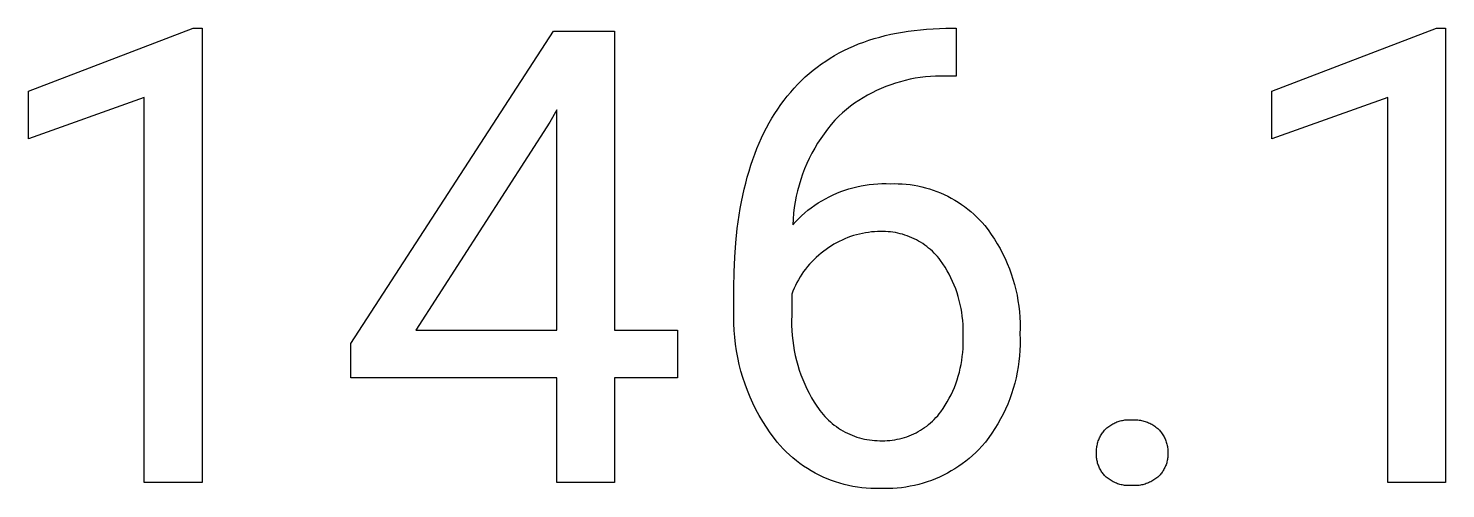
# Model space of a CAD drawing. Header units: millimetres. Extents: x -658 to 2773, y 81 to 2478.
# Drawn here: x 2230.9 to 2324.5, y 230.9 to 261.4 of the extents above; entities that cross this region are included whole.
import ezdxf

# ---------------------------------------------------------------- set-up
doc = ezdxf.new("R2010")
doc.units = ezdxf.units.MM
doc.header["$MEASUREMENT"] = 0
doc.layers.add('Domyślny', color=7, linetype='Continuous', true_color=0x000000)

msp = doc.modelspace()

# ---------------------------------------------------------------- linework, layer by layer
at = {"layer": 'Domyślny'}
for p, q in [((2230.899, 257.207), (2241.776, 261.352)), ((2241.776, 261.352), (2242.371, 261.352)), ((2242.371, 261.352), (2242.371, 231.352)), ((2252.181, 240.539), (2265.565, 261.154)), ((2265.565, 261.154), (2269.608, 261.154)), ((2269.608, 261.154), (2269.608, 241.417)), ((2288.221, 261.034), (2288.605, 261.103)), ((2288.605, 261.103), (2288.997, 261.163)), ((2288.997, 261.163), (2289.395, 261.216)), ((2289.395, 261.216), (2289.799, 261.259)), ((2289.799, 261.259), (2290.21, 261.295)), ((2290.21, 261.295), (2290.629, 261.322)), ((2290.629, 261.322), (2291.053, 261.341)), ((2291.053, 261.341), (2291.485, 261.352)), ((2291.485, 261.352), (2292.163, 261.352)), ((2292.163, 261.352), (2292.163, 258.194)), ((2313.004, 257.207), (2323.881, 261.352)), ((2323.881, 261.352), (2324.476, 261.352)), ((2324.476, 261.352), (2324.476, 231.352)), ((2285.063, 260.038), (2285.387, 260.182)), ((2285.387, 260.182), (2285.718, 260.318)), ((2285.718, 260.318), (2286.055, 260.445)), ((2286.055, 260.445), (2286.399, 260.564)), ((2286.399, 260.564), (2286.75, 260.675)), ((2286.75, 260.675), (2287.108, 260.777)), ((2287.108, 260.777), (2287.472, 260.871)), ((2287.472, 260.871), (2287.843, 260.957)), ((2287.843, 260.957), (2288.221, 261.034)), ((2283.543, 259.193), (2283.834, 259.379)), ((2283.834, 259.379), (2284.131, 259.556)), ((2284.131, 259.556), (2284.435, 259.725)), ((2284.435, 259.725), (2284.745, 259.886)), ((2284.745, 259.886), (2285.063, 260.038)), ((2282.191, 258.139), (2282.448, 258.367)), ((2282.448, 258.367), (2282.712, 258.586)), ((2282.712, 258.586), (2282.982, 258.796)), ((2282.982, 258.796), (2283.259, 258.999)), ((2283.259, 258.999), (2283.543, 259.193)), ((2281.231, 257.146), (2281.461, 257.407)), ((2281.461, 257.407), (2281.698, 257.659)), ((2281.698, 257.659), (2281.941, 257.903)), ((2281.941, 257.903), (2282.191, 258.139)), ((2287.209, 257.379), (2286.903, 257.241)), ((2287.52, 257.507), (2287.209, 257.379)), ((2287.835, 257.625), (2287.52, 257.507)), ((2288.153, 257.732), (2287.835, 257.625)), ((2288.475, 257.828), (2288.153, 257.732)), ((2288.8, 257.913), (2288.475, 257.828)), ((2289.128, 257.987), (2288.8, 257.913)), ((2289.458, 258.05), (2289.128, 257.987)), ((2289.79, 258.103), (2289.458, 258.05)), ((2290.124, 258.143), (2289.79, 258.103)), ((2290.459, 258.173), (2290.124, 258.143)), ((2290.794, 258.191), (2290.459, 258.173)), ((2291.13, 258.198), (2290.794, 258.191)), ((2291.466, 258.194), (2291.13, 258.198)), ((2292.163, 258.194), (2291.466, 258.194)), ((2230.899, 254.049), (2230.899, 257.207)), ((2238.553, 256.775), (2230.899, 254.049)), ((2238.553, 231.352), (2238.553, 256.775)), ((2280.581, 256.315), (2280.791, 256.6)), ((2280.791, 256.6), (2281.007, 256.877)), ((2281.007, 256.877), (2281.231, 257.146)), ((2285.73, 256.586), (2285.451, 256.399)), ((2286.015, 256.765), (2285.73, 256.586)), ((2286.305, 256.933), (2286.015, 256.765)), ((2286.602, 257.092), (2286.305, 256.933)), ((2286.903, 257.241), (2286.602, 257.092)), ((2313.004, 254.049), (2313.004, 257.207)), ((2320.658, 256.775), (2313.004, 254.049)), ((2320.658, 231.352), (2320.658, 256.775)), ((2265.79, 255.976), (2265.337, 255.162)), ((2265.79, 241.417), (2265.79, 255.976)), ((2279.993, 255.415), (2280.182, 255.723)), ((2280.182, 255.723), (2280.378, 256.023)), ((2280.378, 256.023), (2280.581, 256.315)), ((2284.404, 255.557), (2284.147, 255.278)), ((2284.655, 255.781), (2284.404, 255.557)), ((2284.913, 255.995), (2284.655, 255.781)), ((2285.179, 256.202), (2284.913, 255.995)), ((2285.451, 256.399), (2285.179, 256.202)), ((2265.337, 255.162), (2256.492, 241.417)), ((2279.467, 254.447), (2279.636, 254.777)), ((2279.636, 254.777), (2279.811, 255.1)), ((2279.811, 255.1), (2279.993, 255.415)), ((2283.661, 254.695), (2283.434, 254.391)), ((2283.899, 254.991), (2283.661, 254.695)), ((2284.147, 255.278), (2283.899, 254.991)), ((2279.003, 253.41), (2279.151, 253.763)), ((2279.151, 253.763), (2279.306, 254.109)), ((2279.306, 254.109), (2279.467, 254.447)), ((2283.011, 253.761), (2282.817, 253.435)), ((2283.217, 254.08), (2283.011, 253.761)), ((2283.434, 254.391), (2283.217, 254.08)), ((2278.601, 252.304), (2278.728, 252.68)), ((2278.728, 252.68), (2278.862, 253.049)), ((2278.862, 253.049), (2279.003, 253.41)), ((2282.462, 252.764), (2282.302, 252.42)), ((2282.633, 253.103), (2282.462, 252.764)), ((2282.817, 253.435), (2282.633, 253.103)), ((2278.367, 251.529), (2278.481, 251.92)), ((2278.481, 251.92), (2278.601, 252.304)), ((2282.154, 252.071), (2282.018, 251.716)), ((2282.302, 252.42), (2282.154, 252.071)), ((2278.161, 250.723), (2278.26, 251.13)), ((2278.26, 251.13), (2278.367, 251.529)), ((2281.784, 250.995), (2281.686, 250.628)), ((2281.895, 251.358), (2281.784, 250.995)), ((2282.018, 251.716), (2281.895, 251.358)), ((2285.066, 250.748), (2285.333, 250.824)), ((2285.333, 250.824), (2285.603, 250.891)), ((2285.603, 250.891), (2285.875, 250.949)), ((2285.875, 250.949), (2286.149, 250.997)), ((2286.149, 250.997), (2286.424, 251.036)), ((2286.424, 251.036), (2286.701, 251.066)), ((2286.701, 251.066), (2286.978, 251.086)), ((2286.978, 251.086), (2287.256, 251.096)), ((2287.256, 251.096), (2287.534, 251.097)), ((2287.534, 251.097), (2287.812, 251.089)), ((2287.812, 251.089), (2288.073, 251.094)), ((2288.073, 251.094), (2288.334, 251.091)), ((2288.334, 251.091), (2288.596, 251.079)), ((2288.596, 251.079), (2288.856, 251.058)), ((2288.856, 251.058), (2289.116, 251.028)), ((2289.116, 251.028), (2289.374, 250.99)), ((2289.374, 250.99), (2289.631, 250.943)), ((2289.631, 250.943), (2289.887, 250.887)), ((2289.887, 250.887), (2290.14, 250.823)), ((2290.14, 250.823), (2290.391, 250.75)), ((2277.903, 249.457), (2277.982, 249.887)), ((2277.982, 249.887), (2278.068, 250.309)), ((2278.068, 250.309), (2278.161, 250.723)), ((2281.528, 249.886), (2281.468, 249.511)), ((2281.6, 250.258), (2281.528, 249.886)), ((2281.686, 250.628), (2281.6, 250.258)), ((2283.053, 249.818), (2283.289, 249.964)), ((2283.289, 249.964), (2283.531, 250.102)), ((2283.531, 250.102), (2283.777, 250.231)), ((2283.777, 250.231), (2284.027, 250.352)), ((2284.027, 250.352), (2284.282, 250.464)), ((2284.282, 250.464), (2284.54, 250.568)), ((2284.54, 250.568), (2284.801, 250.662)), ((2284.801, 250.662), (2285.066, 250.748)), ((2290.391, 250.75), (2290.639, 250.668)), ((2290.639, 250.668), (2290.885, 250.579)), ((2290.885, 250.579), (2291.127, 250.481)), ((2291.127, 250.481), (2291.366, 250.375)), ((2291.366, 250.375), (2291.601, 250.261)), ((2291.601, 250.261), (2291.832, 250.139)), ((2291.832, 250.139), (2292.059, 250.009)), ((2292.059, 250.009), (2292.282, 249.872)), ((2292.282, 249.872), (2292.499, 249.727)), ((2277.707, 248.123), (2277.831, 249.02)), ((2277.831, 249.02), (2277.903, 249.457)), ((2281.421, 249.135), (2281.387, 248.757)), ((2281.468, 249.511), (2281.421, 249.135)), ((2281.75, 248.78), (2281.952, 248.972)), ((2281.952, 248.972), (2282.16, 249.156)), ((2282.16, 249.156), (2282.374, 249.333)), ((2282.374, 249.333), (2282.595, 249.502)), ((2282.595, 249.502), (2282.821, 249.664)), ((2282.821, 249.664), (2283.053, 249.818)), ((2292.499, 249.727), (2292.712, 249.575)), ((2292.712, 249.575), (2292.919, 249.416)), ((2292.919, 249.416), (2293.121, 249.249)), ((2293.121, 249.249), (2293.317, 249.077)), ((2293.317, 249.077), (2293.507, 248.897)), ((2277.611, 247.196), (2277.707, 248.123)), ((2281.387, 248.757), (2281.367, 248.378)), ((2281.367, 248.378), (2281.555, 248.582)), ((2281.555, 248.582), (2281.75, 248.78)), ((2293.507, 248.897), (2293.691, 248.712)), ((2293.691, 248.712), (2293.869, 248.52)), ((2293.869, 248.52), (2294.04, 248.322)), ((2294.04, 248.322), (2294.263, 248.033)), ((2294.263, 248.033), (2294.476, 247.736)), ((2277.542, 246.238), (2277.611, 247.196)), ((2284.088, 247.087), (2283.916, 246.98)), ((2284.264, 247.187), (2284.088, 247.087)), ((2284.443, 247.281), (2284.264, 247.187)), ((2284.625, 247.37), (2284.443, 247.281)), ((2284.81, 247.452), (2284.625, 247.37)), ((2284.997, 247.528), (2284.81, 247.452)), ((2285.187, 247.597), (2284.997, 247.528)), ((2285.379, 247.661), (2285.187, 247.597)), ((2285.574, 247.717), (2285.379, 247.661)), ((2285.77, 247.767), (2285.574, 247.717)), ((2285.967, 247.811), (2285.77, 247.767)), ((2286.166, 247.848), (2285.967, 247.811)), ((2286.366, 247.878), (2286.166, 247.848)), ((2286.567, 247.901), (2286.366, 247.878)), ((2286.769, 247.918), (2286.567, 247.901)), ((2286.971, 247.928), (2286.769, 247.918)), ((2287.173, 247.931), (2286.971, 247.928)), ((2287.336, 247.933), (2287.173, 247.931)), ((2287.499, 247.929), (2287.336, 247.933)), ((2287.662, 247.92), (2287.499, 247.929)), ((2287.824, 247.905), (2287.662, 247.92)), ((2287.986, 247.884), (2287.824, 247.905)), ((2288.147, 247.858), (2287.986, 247.884)), ((2288.307, 247.827), (2288.147, 247.858)), ((2288.466, 247.79), (2288.307, 247.827)), ((2288.623, 247.748), (2288.466, 247.79)), ((2288.779, 247.7), (2288.623, 247.748)), ((2288.933, 247.647), (2288.779, 247.7)), ((2289.085, 247.589), (2288.933, 247.647)), ((2289.236, 247.526), (2289.085, 247.589)), ((2289.383, 247.457), (2289.236, 247.526)), ((2289.529, 247.384), (2289.383, 247.457)), ((2289.672, 247.305), (2289.529, 247.384)), ((2289.812, 247.222), (2289.672, 247.305)), ((2289.949, 247.134), (2289.812, 247.222)), ((2290.083, 247.041), (2289.949, 247.134)), ((2294.476, 247.736), (2294.679, 247.431)), ((2294.679, 247.431), (2294.871, 247.12)), ((2294.871, 247.12), (2295.053, 246.803)), ((2277.501, 245.249), (2277.542, 246.238)), ((2282.924, 246.226), (2282.772, 246.08)), ((2283.082, 246.365), (2282.924, 246.226)), ((2283.244, 246.5), (2283.082, 246.365)), ((2283.411, 246.628), (2283.244, 246.5)), ((2283.582, 246.751), (2283.411, 246.628)), ((2283.747, 246.869), (2283.582, 246.751)), ((2283.916, 246.98), (2283.747, 246.869)), ((2290.214, 246.944), (2290.083, 247.041)), ((2290.341, 246.842), (2290.214, 246.944)), ((2290.465, 246.736), (2290.341, 246.842)), ((2290.585, 246.626), (2290.465, 246.736)), ((2290.701, 246.512), (2290.585, 246.626)), ((2290.814, 246.394), (2290.701, 246.512)), ((2290.922, 246.272), (2290.814, 246.394)), ((2291.026, 246.146), (2290.922, 246.272)), ((2291.125, 246.017), (2291.026, 246.146)), ((2295.053, 246.803), (2295.224, 246.48)), ((2295.224, 246.48), (2295.383, 246.151)), ((2295.383, 246.151), (2295.532, 245.817)), ((2277.487, 244.23), (2277.501, 245.249)), ((2282.088, 245.281), (2281.968, 245.108)), ((2282.213, 245.45), (2282.088, 245.281)), ((2282.345, 245.615), (2282.213, 245.45)), ((2282.482, 245.775), (2282.345, 245.615)), ((2282.624, 245.93), (2282.482, 245.775)), ((2282.772, 246.08), (2282.624, 245.93)), ((2291.278, 245.798), (2291.125, 246.017)), ((2291.422, 245.574), (2291.278, 245.798)), ((2291.559, 245.346), (2291.422, 245.574)), ((2291.689, 245.113), (2291.559, 245.346)), ((2295.532, 245.817), (2295.669, 245.478)), ((2295.669, 245.478), (2295.794, 245.134)), ((2281.55, 244.377), (2281.462, 244.186)), ((2281.645, 244.565), (2281.55, 244.377)), ((2281.747, 244.75), (2281.645, 244.565)), ((2281.854, 244.931), (2281.747, 244.75)), ((2281.968, 245.108), (2281.854, 244.931)), ((2291.81, 244.875), (2291.689, 245.113)), ((2291.923, 244.634), (2291.81, 244.875)), ((2292.029, 244.389), (2291.923, 244.634)), ((2292.126, 244.141), (2292.029, 244.389)), ((2295.794, 245.134), (2295.907, 244.786)), ((2295.907, 244.786), (2296.008, 244.435)), ((2296.008, 244.435), (2296.098, 244.08)), ((2277.487, 242.768), (2277.487, 244.23)), ((2281.38, 243.992), (2281.305, 243.795)), ((2281.305, 243.795), (2281.305, 242.389)), ((2281.462, 244.186), (2281.38, 243.992)), ((2292.214, 243.889), (2292.126, 244.141)), ((2292.294, 243.635), (2292.214, 243.889)), ((2292.366, 243.378), (2292.294, 243.635)), ((2292.429, 243.119), (2292.366, 243.378)), ((2296.098, 244.08), (2296.175, 243.723)), ((2296.175, 243.723), (2296.24, 243.363)), ((2296.24, 243.363), (2296.293, 243.001)), ((2277.475, 242.313), (2277.487, 242.768)), ((2281.305, 242.389), (2281.294, 242.056)), ((2292.483, 242.858), (2292.429, 243.119)), ((2292.528, 242.596), (2292.483, 242.858)), ((2292.565, 242.332), (2292.528, 242.596)), ((2296.293, 243.001), (2296.333, 242.638)), ((2296.333, 242.638), (2296.361, 242.273)), ((2277.479, 241.859), (2277.475, 242.313)), ((2277.499, 241.404), (2277.479, 241.859)), ((2281.294, 242.056), (2281.295, 241.723)), ((2281.295, 241.723), (2281.307, 241.389)), ((2292.592, 242.066), (2292.565, 242.332)), ((2292.611, 241.801), (2292.592, 242.066)), ((2292.621, 241.534), (2292.611, 241.801)), ((2292.622, 241.268), (2292.621, 241.534)), ((2296.361, 242.273), (2296.376, 241.908)), ((2296.379, 241.542), (2296.37, 241.177)), ((2296.376, 241.908), (2296.379, 241.542)), ((2252.181, 238.26), (2252.181, 240.539)), ((2256.492, 241.417), (2265.79, 241.417)), ((2269.608, 241.417), (2273.756, 241.417)), ((2273.756, 241.417), (2273.756, 238.26)), ((2277.535, 240.951), (2277.499, 241.404)), ((2277.586, 240.499), (2277.535, 240.951)), ((2277.653, 240.049), (2277.586, 240.499)), ((2281.307, 241.389), (2281.33, 241.057)), ((2281.33, 241.057), (2281.364, 240.725)), ((2281.364, 240.725), (2281.409, 240.395)), ((2292.613, 241.001), (2292.622, 241.268)), ((2292.621, 240.737), (2292.613, 241.001)), ((2292.621, 240.472), (2292.621, 240.737)), ((2296.37, 241.177), (2296.382, 240.812)), ((2296.382, 240.812), (2296.381, 240.447)), ((2277.736, 239.601), (2277.653, 240.049)), ((2277.834, 239.157), (2277.736, 239.601)), ((2281.409, 240.395), (2281.465, 240.067)), ((2281.465, 240.067), (2281.533, 239.74)), ((2281.533, 239.74), (2281.611, 239.416)), ((2292.529, 239.418), (2292.565, 239.68)), ((2292.565, 239.68), (2292.593, 239.944)), ((2292.593, 239.944), (2292.611, 240.208)), ((2292.611, 240.208), (2292.621, 240.472)), ((2296.343, 239.718), (2296.305, 239.354)), ((2296.368, 240.082), (2296.343, 239.718)), ((2296.381, 240.447), (2296.368, 240.082)), ((2277.947, 238.717), (2277.834, 239.157)), ((2278.075, 238.28), (2277.947, 238.717)), ((2281.611, 239.416), (2281.7, 239.095)), ((2281.7, 239.095), (2281.799, 238.777)), ((2281.799, 238.777), (2281.91, 238.463)), ((2292.299, 238.386), (2292.369, 238.641)), ((2292.369, 238.641), (2292.431, 238.898)), ((2292.431, 238.898), (2292.485, 239.157)), ((2292.485, 239.157), (2292.529, 239.418)), ((2296.192, 238.633), (2296.117, 238.276)), ((2296.255, 238.993), (2296.192, 238.633)), ((2296.305, 239.354), (2296.255, 238.993)), ((2265.79, 238.26), (2252.181, 238.26)), ((2265.79, 231.352), (2265.79, 238.26)), ((2273.756, 238.26), (2269.608, 238.26)), ((2269.608, 238.26), (2269.608, 231.352)), ((2278.219, 237.849), (2278.075, 238.28)), ((2278.377, 237.422), (2278.219, 237.849)), ((2281.91, 238.463), (2282.031, 238.152)), ((2282.031, 238.152), (2282.162, 237.846)), ((2282.162, 237.846), (2282.303, 237.544)), ((2292.037, 237.637), (2292.133, 237.883)), ((2292.133, 237.883), (2292.22, 238.133)), ((2292.22, 238.133), (2292.299, 238.386)), ((2296.03, 237.921), (2295.931, 237.57)), ((2296.117, 238.276), (2296.03, 237.921)), ((2278.551, 237.002), (2278.377, 237.422)), ((2278.738, 236.587), (2278.551, 237.002)), ((2282.303, 237.544), (2282.454, 237.247)), ((2282.454, 237.247), (2282.616, 236.955)), ((2282.616, 236.955), (2282.787, 236.669)), ((2291.574, 236.686), (2291.701, 236.918)), ((2291.701, 236.918), (2291.821, 237.153)), ((2291.821, 237.153), (2291.933, 237.393)), ((2291.933, 237.393), (2292.037, 237.637)), ((2295.697, 236.878), (2295.563, 236.538)), ((2295.82, 237.222), (2295.697, 236.878)), ((2295.931, 237.57), (2295.82, 237.222)), ((2278.94, 236.18), (2278.738, 236.587)), ((2279.156, 235.779), (2278.94, 236.18)), ((2282.787, 236.669), (2282.967, 236.389)), ((2282.967, 236.389), (2283.062, 236.248)), ((2283.062, 236.248), (2283.161, 236.11)), ((2283.161, 236.11), (2283.265, 235.976)), ((2283.265, 235.976), (2283.374, 235.845)), ((2283.374, 235.845), (2283.486, 235.718)), ((2290.937, 235.761), (2291.043, 235.887)), ((2291.043, 235.887), (2291.146, 236.018)), ((2291.146, 236.018), (2291.296, 236.235)), ((2291.296, 236.235), (2291.438, 236.458)), ((2291.438, 236.458), (2291.574, 236.686)), ((2295.259, 235.874), (2295.091, 235.55)), ((2295.417, 236.204), (2295.259, 235.874)), ((2295.563, 236.538), (2295.417, 236.204)), ((2279.386, 235.387), (2279.156, 235.779)), ((2279.629, 235.002), (2279.386, 235.387)), ((2279.885, 234.626), (2279.629, 235.002)), ((2283.486, 235.718), (2283.604, 235.595)), ((2283.604, 235.595), (2283.725, 235.476)), ((2283.725, 235.476), (2283.85, 235.362)), ((2283.85, 235.362), (2283.979, 235.251)), ((2283.979, 235.251), (2284.112, 235.146)), ((2284.112, 235.146), (2284.249, 235.044)), ((2284.249, 235.044), (2284.389, 234.948)), ((2284.389, 234.948), (2284.532, 234.856)), ((2289.8, 234.806), (2289.94, 234.894)), ((2289.94, 234.894), (2290.077, 234.987)), ((2290.077, 234.987), (2290.211, 235.084)), ((2290.211, 235.084), (2290.341, 235.186)), ((2290.341, 235.186), (2290.468, 235.293)), ((2290.468, 235.293), (2290.591, 235.404)), ((2290.591, 235.404), (2290.71, 235.519)), ((2290.71, 235.519), (2290.826, 235.638)), ((2290.826, 235.638), (2290.937, 235.761)), ((2294.721, 234.921), (2294.52, 234.616)), ((2294.911, 235.232), (2294.721, 234.921)), ((2295.091, 235.55), (2294.911, 235.232)), ((2302.002, 234.864), (2302.058, 234.917)), ((2302.058, 234.917), (2302.116, 234.967)), ((2302.116, 234.967), (2302.176, 235.016)), ((2302.176, 235.016), (2302.237, 235.062)), ((2302.237, 235.062), (2302.3, 235.107)), ((2302.3, 235.107), (2302.364, 235.149)), ((2302.364, 235.149), (2302.43, 235.189)), ((2302.43, 235.189), (2302.497, 235.227)), ((2302.497, 235.227), (2302.565, 235.262)), ((2302.565, 235.262), (2302.634, 235.296)), ((2302.634, 235.296), (2302.704, 235.327)), ((2302.704, 235.327), (2302.776, 235.355)), ((2302.776, 235.355), (2302.848, 235.381)), ((2302.848, 235.381), (2302.921, 235.405)), ((2302.921, 235.405), (2302.995, 235.426)), ((2302.995, 235.426), (2303.07, 235.444)), ((2303.07, 235.444), (2303.145, 235.46)), ((2303.145, 235.46), (2303.221, 235.474)), ((2303.221, 235.474), (2303.297, 235.485)), ((2303.297, 235.485), (2303.373, 235.493)), ((2303.373, 235.493), (2303.45, 235.499)), ((2303.45, 235.499), (2303.527, 235.502)), ((2303.527, 235.502), (2303.603, 235.503)), ((2303.603, 235.503), (2303.68, 235.501)), ((2303.68, 235.501), (2303.757, 235.496)), ((2303.757, 235.496), (2303.838, 235.501)), ((2303.838, 235.501), (2303.918, 235.502)), ((2303.918, 235.502), (2303.999, 235.501)), ((2303.999, 235.501), (2304.08, 235.497)), ((2304.08, 235.497), (2304.16, 235.491)), ((2304.16, 235.491), (2304.241, 235.481)), ((2304.241, 235.481), (2304.32, 235.469)), ((2304.32, 235.469), (2304.4, 235.454)), ((2304.4, 235.454), (2304.479, 235.436)), ((2304.479, 235.436), (2304.557, 235.415)), ((2304.557, 235.415), (2304.634, 235.392)), ((2304.634, 235.392), (2304.711, 235.367)), ((2304.711, 235.367), (2304.786, 235.338)), ((2304.786, 235.338), (2304.861, 235.307)), ((2304.861, 235.307), (2304.934, 235.274)), ((2304.934, 235.274), (2305.007, 235.238)), ((2305.007, 235.238), (2305.078, 235.199)), ((2305.078, 235.199), (2305.147, 235.158)), ((2305.147, 235.158), (2305.216, 235.115)), ((2305.216, 235.115), (2305.282, 235.069)), ((2305.282, 235.069), (2305.347, 235.021)), ((2305.347, 235.021), (2305.411, 234.971)), ((2305.411, 234.971), (2305.472, 234.919)), ((2305.472, 234.919), (2305.532, 234.864)), ((2280.155, 234.26), (2279.885, 234.626)), ((2280.34, 234.029), (2280.155, 234.26)), ((2280.533, 233.805), (2280.34, 234.029)), ((2284.532, 234.856), (2284.678, 234.769)), ((2284.678, 234.769), (2284.827, 234.688)), ((2284.827, 234.688), (2284.978, 234.611)), ((2284.978, 234.611), (2285.132, 234.54)), ((2285.132, 234.54), (2285.289, 234.474)), ((2285.289, 234.474), (2285.448, 234.413)), ((2285.448, 234.413), (2285.608, 234.358)), ((2285.608, 234.358), (2285.771, 234.308)), ((2285.771, 234.308), (2285.935, 234.264)), ((2285.935, 234.264), (2286.1, 234.225)), ((2286.1, 234.225), (2286.267, 234.193)), ((2286.267, 234.193), (2286.435, 234.165)), ((2286.435, 234.165), (2286.603, 234.144)), ((2286.603, 234.144), (2286.772, 234.129)), ((2286.772, 234.129), (2286.942, 234.119)), ((2286.942, 234.119), (2287.112, 234.115)), ((2287.112, 234.115), (2287.277, 234.111)), ((2287.277, 234.111), (2287.443, 234.113)), ((2287.443, 234.113), (2287.608, 234.12)), ((2287.608, 234.12), (2287.773, 234.133)), ((2287.773, 234.133), (2287.938, 234.152)), ((2287.938, 234.152), (2288.102, 234.177)), ((2288.102, 234.177), (2288.265, 234.207)), ((2288.265, 234.207), (2288.426, 234.242)), ((2288.426, 234.242), (2288.587, 234.284)), ((2288.587, 234.284), (2288.746, 234.33)), ((2288.746, 234.33), (2288.903, 234.383)), ((2288.903, 234.383), (2289.058, 234.44)), ((2289.058, 234.44), (2289.211, 234.503)), ((2289.211, 234.503), (2289.362, 234.571)), ((2289.362, 234.571), (2289.511, 234.644)), ((2289.511, 234.644), (2289.657, 234.722)), ((2289.657, 234.722), (2289.8, 234.806)), ((2294.087, 234.028), (2293.856, 233.745)), ((2294.309, 234.318), (2294.087, 234.028)), ((2294.52, 234.616), (2294.309, 234.318)), ((2301.479, 233.881), (2301.498, 233.953)), ((2301.498, 233.953), (2301.52, 234.025)), ((2301.52, 234.025), (2301.543, 234.097)), ((2301.543, 234.097), (2301.569, 234.167)), ((2301.569, 234.167), (2301.598, 234.236)), ((2301.598, 234.236), (2301.628, 234.305)), ((2301.628, 234.305), (2301.661, 234.372)), ((2301.661, 234.372), (2301.697, 234.438)), ((2301.697, 234.438), (2301.734, 234.504)), ((2301.734, 234.504), (2301.774, 234.567)), ((2301.774, 234.567), (2301.815, 234.63)), ((2301.815, 234.63), (2301.859, 234.691)), ((2301.859, 234.691), (2301.905, 234.75)), ((2301.905, 234.75), (2301.953, 234.808)), ((2301.953, 234.808), (2302.002, 234.864)), ((2305.532, 234.864), (2305.583, 234.809)), ((2305.583, 234.809), (2305.632, 234.751)), ((2305.632, 234.751), (2305.679, 234.693)), ((2305.679, 234.693), (2305.724, 234.632)), ((2305.724, 234.632), (2305.767, 234.57)), ((2305.767, 234.57), (2305.808, 234.507)), ((2305.808, 234.507), (2305.847, 234.442)), ((2305.847, 234.442), (2305.883, 234.376)), ((2305.883, 234.376), (2305.917, 234.308)), ((2305.917, 234.308), (2305.949, 234.24)), ((2305.949, 234.24), (2305.978, 234.17)), ((2305.978, 234.17), (2306.005, 234.1)), ((2306.005, 234.1), (2306.03, 234.029)), ((2306.03, 234.029), (2306.052, 233.956)), ((2306.052, 233.956), (2306.072, 233.884)), ((2280.734, 233.587), (2280.533, 233.805)), ((2280.942, 233.377), (2280.734, 233.587)), ((2281.157, 233.174), (2280.942, 233.377)), ((2281.379, 232.978), (2281.157, 233.174)), ((2293.237, 233.135), (2293.018, 232.946)), ((2293.45, 233.331), (2293.237, 233.135)), ((2293.657, 233.535), (2293.45, 233.331)), ((2293.856, 233.745), (2293.657, 233.535)), ((2301.417, 233.36), (2301.418, 233.435)), ((2301.418, 233.285), (2301.417, 233.36)), ((2301.417, 233.213), (2301.418, 233.285)), ((2301.419, 233.14), (2301.417, 233.213)), ((2301.418, 233.435), (2301.422, 233.51)), ((2301.423, 233.068), (2301.419, 233.14)), ((2301.422, 233.51), (2301.429, 233.585)), ((2301.43, 232.995), (2301.423, 233.068)), ((2301.429, 233.585), (2301.438, 233.66)), ((2301.438, 233.66), (2301.449, 233.734)), ((2301.449, 233.734), (2301.463, 233.807)), ((2301.463, 233.807), (2301.479, 233.881)), ((2306.072, 233.884), (2306.089, 233.81)), ((2306.089, 233.81), (2306.103, 233.736)), ((2306.103, 233.736), (2306.115, 233.661)), ((2306.115, 233.661), (2306.125, 233.587)), ((2306.125, 233.587), (2306.131, 233.511)), ((2306.131, 233.075), (2306.125, 233.006)), ((2306.131, 233.511), (2306.136, 233.436)), ((2306.135, 233.145), (2306.131, 233.075)), ((2306.137, 233.215), (2306.135, 233.145)), ((2306.136, 233.436), (2306.137, 233.361)), ((2306.137, 233.361), (2306.136, 233.285)), ((2306.136, 233.285), (2306.137, 233.215)), ((2281.608, 232.791), (2281.379, 232.978)), ((2281.844, 232.611), (2281.608, 232.791)), ((2282.085, 232.44), (2281.844, 232.611)), ((2282.332, 232.277), (2282.085, 232.44)), ((2282.585, 232.123), (2282.332, 232.277)), ((2282.843, 231.978), (2282.585, 232.123)), ((2291.831, 232.116), (2291.579, 231.975)), ((2292.08, 232.266), (2291.831, 232.116)), ((2292.323, 232.424), (2292.08, 232.266)), ((2292.56, 232.59), (2292.323, 232.424)), ((2292.792, 232.764), (2292.56, 232.59)), ((2293.018, 232.946), (2292.792, 232.764)), ((2301.439, 232.923), (2301.43, 232.995)), ((2301.451, 232.851), (2301.439, 232.923)), ((2301.465, 232.78), (2301.451, 232.851)), ((2301.481, 232.71), (2301.465, 232.78)), ((2301.5, 232.639), (2301.481, 232.71)), ((2301.522, 232.57), (2301.5, 232.639)), ((2301.545, 232.501), (2301.522, 232.57)), ((2301.571, 232.434), (2301.545, 232.501)), ((2301.6, 232.367), (2301.571, 232.434)), ((2301.631, 232.301), (2301.6, 232.367)), ((2301.663, 232.236), (2301.631, 232.301)), ((2301.699, 232.173), (2301.663, 232.236)), ((2301.736, 232.11), (2301.699, 232.173)), ((2301.775, 232.049), (2301.736, 232.11)), ((2305.796, 232.092), (2305.757, 232.034)), ((2305.834, 232.151), (2305.796, 232.092)), ((2305.869, 232.211), (2305.834, 232.151)), ((2305.902, 232.273), (2305.869, 232.211)), ((2305.934, 232.336), (2305.902, 232.273)), ((2305.963, 232.399), (2305.934, 232.336)), ((2305.99, 232.464), (2305.963, 232.399)), ((2306.015, 232.529), (2305.99, 232.464)), ((2306.037, 232.596), (2306.015, 232.529)), ((2306.057, 232.663), (2306.037, 232.596)), ((2306.076, 232.73), (2306.057, 232.663)), ((2306.091, 232.798), (2306.076, 232.73)), ((2306.105, 232.867), (2306.091, 232.798)), ((2306.116, 232.936), (2306.105, 232.867)), ((2306.125, 233.006), (2306.116, 232.936)), ((2242.371, 231.352), (2238.553, 231.352)), ((2269.608, 231.352), (2265.79, 231.352)), ((2283.106, 231.842), (2282.843, 231.978)), ((2283.373, 231.715), (2283.106, 231.842)), ((2283.645, 231.598), (2283.373, 231.715)), ((2283.92, 231.489), (2283.645, 231.598)), ((2284.199, 231.391), (2283.92, 231.489)), ((2284.482, 231.302), (2284.199, 231.391)), ((2284.767, 231.224), (2284.482, 231.302)), ((2285.055, 231.155), (2284.767, 231.224)), ((2285.345, 231.096), (2285.055, 231.155)), ((2289.414, 231.164), (2289.13, 231.105)), ((2289.695, 231.233), (2289.414, 231.164)), ((2289.974, 231.312), (2289.695, 231.233)), ((2290.25, 231.4), (2289.974, 231.312)), ((2290.523, 231.497), (2290.25, 231.4)), ((2290.793, 231.603), (2290.523, 231.497)), ((2291.059, 231.718), (2290.793, 231.603)), ((2291.321, 231.842), (2291.059, 231.718)), ((2291.579, 231.975), (2291.321, 231.842)), ((2301.817, 231.99), (2301.775, 232.049)), ((2301.86, 231.931), (2301.817, 231.99)), ((2301.906, 231.875), (2301.86, 231.931)), ((2301.953, 231.82), (2301.906, 231.875)), ((2302.002, 231.766), (2301.953, 231.82)), ((2302.062, 231.713), (2302.002, 231.766)), ((2302.123, 231.662), (2302.062, 231.713)), ((2302.186, 231.613), (2302.123, 231.662)), ((2302.25, 231.566), (2302.186, 231.613)), ((2302.316, 231.522), (2302.25, 231.566)), ((2302.384, 231.48), (2302.316, 231.522)), ((2302.453, 231.44), (2302.384, 231.48)), ((2302.523, 231.402), (2302.453, 231.44)), ((2302.594, 231.367), (2302.523, 231.402)), ((2302.667, 231.334), (2302.594, 231.367)), ((2302.741, 231.304), (2302.667, 231.334)), ((2302.816, 231.277), (2302.741, 231.304)), ((2302.891, 231.252), (2302.816, 231.277)), ((2302.968, 231.23), (2302.891, 231.252)), ((2303.045, 231.21), (2302.968, 231.23)), ((2303.123, 231.193), (2303.045, 231.21)), ((2303.201, 231.178), (2303.123, 231.193)), ((2303.28, 231.167), (2303.201, 231.178)), ((2303.359, 231.158), (2303.28, 231.167)), ((2303.439, 231.152), (2303.359, 231.158)), ((2303.518, 231.148), (2303.439, 231.152)), ((2303.598, 231.148), (2303.518, 231.148)), ((2303.678, 231.15), (2303.598, 231.148)), ((2303.757, 231.154), (2303.678, 231.15)), ((2303.837, 231.15), (2303.757, 231.154)), ((2303.918, 231.148), (2303.837, 231.15)), ((2303.998, 231.149), (2303.918, 231.148)), ((2304.078, 231.153), (2303.998, 231.149)), ((2304.159, 231.159), (2304.078, 231.153)), ((2304.238, 231.168), (2304.159, 231.159)), ((2304.318, 231.18), (2304.238, 231.168)), ((2304.397, 231.195), (2304.318, 231.18)), ((2304.476, 231.212), (2304.397, 231.195)), ((2304.553, 231.231), (2304.476, 231.212)), ((2304.631, 231.254), (2304.553, 231.231)), ((2304.707, 231.279), (2304.631, 231.254)), ((2304.783, 231.306), (2304.707, 231.279)), ((2304.857, 231.336), (2304.783, 231.306)), ((2304.931, 231.369), (2304.857, 231.336)), ((2305.003, 231.404), (2304.931, 231.369)), ((2305.074, 231.441), (2305.003, 231.404)), ((2305.144, 231.481), (2305.074, 231.441)), ((2305.213, 231.523), (2305.144, 231.481)), ((2305.28, 231.567), (2305.213, 231.523)), ((2305.345, 231.614), (2305.28, 231.567)), ((2305.409, 231.663), (2305.345, 231.614)), ((2305.471, 231.713), (2305.409, 231.663)), ((2305.532, 231.766), (2305.471, 231.713)), ((2305.58, 231.817), (2305.532, 231.766)), ((2305.627, 231.869), (2305.58, 231.817)), ((2305.672, 231.922), (2305.627, 231.869)), ((2305.715, 231.978), (2305.672, 231.922)), ((2305.757, 232.034), (2305.715, 231.978)), ((2324.476, 231.352), (2320.658, 231.352)), ((2285.637, 231.047), (2285.345, 231.096)), ((2285.93, 231.009), (2285.637, 231.047)), ((2286.225, 230.98), (2285.93, 231.009)), ((2286.52, 230.962), (2286.225, 230.98)), ((2286.816, 230.954), (2286.52, 230.962)), ((2287.112, 230.957), (2286.816, 230.954)), ((2287.401, 230.949), (2287.112, 230.957)), ((2287.691, 230.951), (2287.401, 230.949)), ((2287.981, 230.962), (2287.691, 230.951)), ((2288.27, 230.983), (2287.981, 230.962)), ((2288.558, 231.014), (2288.27, 230.983)), ((2288.845, 231.055), (2288.558, 231.014)), ((2289.13, 231.105), (2288.845, 231.055))]:
    msp.add_line(p, q, dxfattribs=at)

doc.saveas('drawing.dxf')
